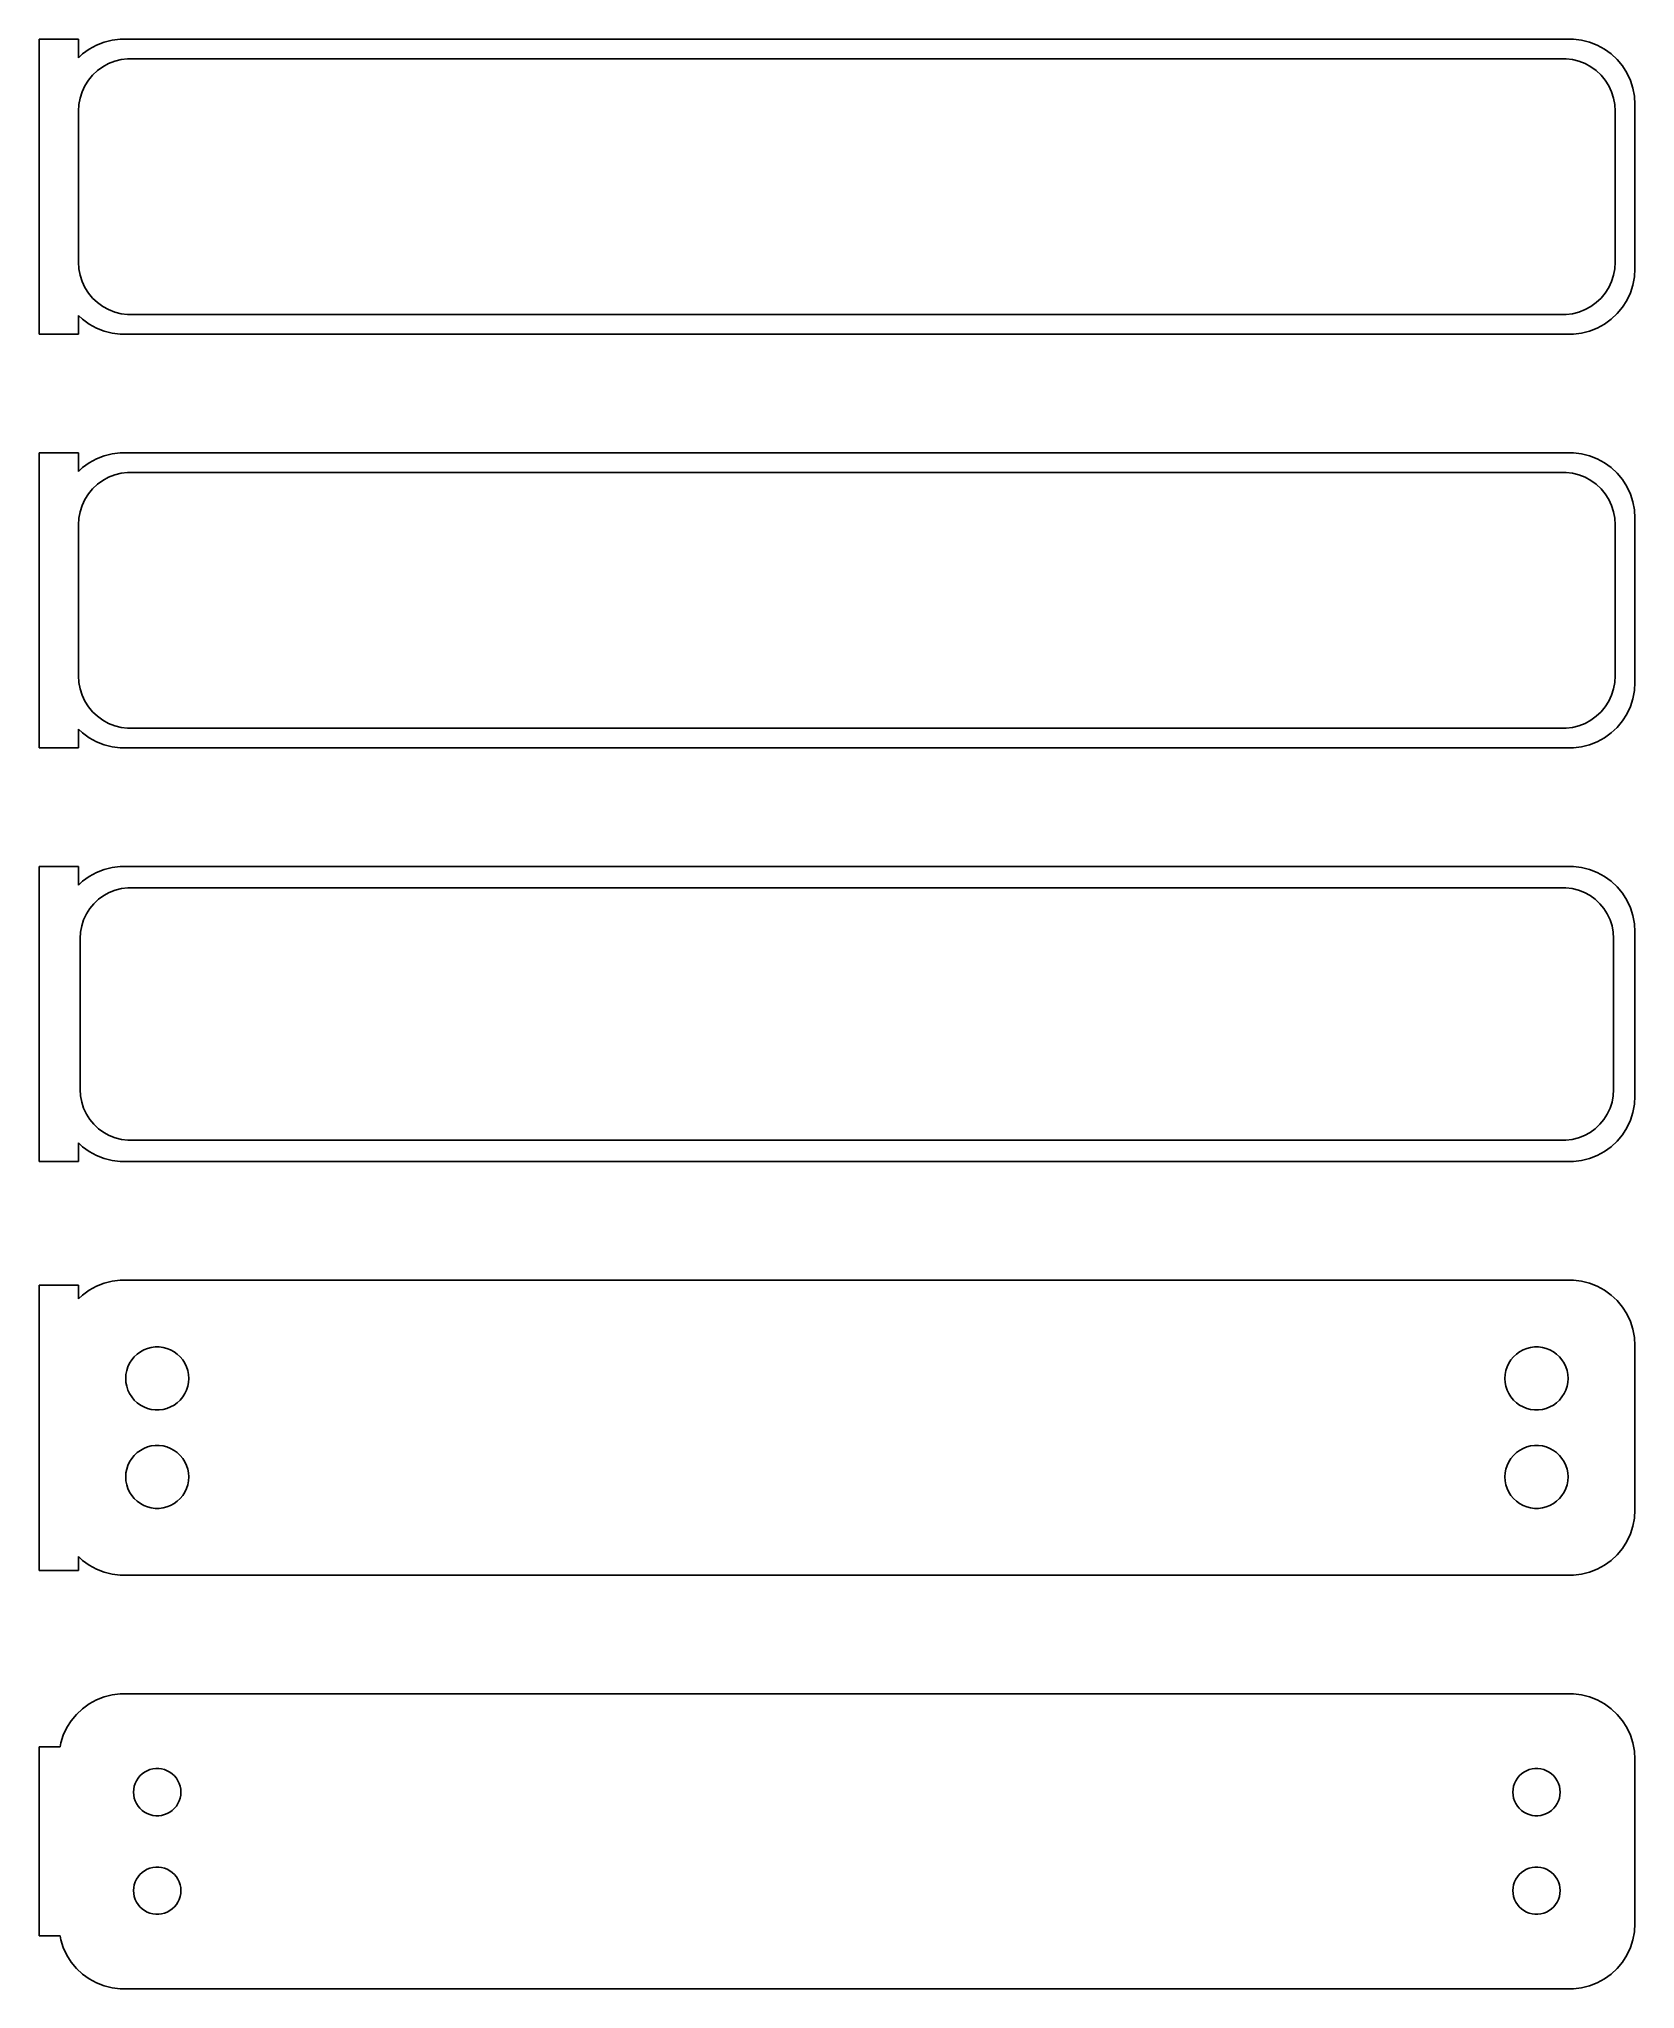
# Model space of a CAD drawing. Header units: metres. Extents: x -62 to 60, y 115 to 263.
import ezdxf

# ---------------------------------------------------------------- set-up
doc = ezdxf.new("R2010")
doc.units = ezdxf.units.M

msp = doc.modelspace()

# ---------------------------------------------------------------- linework, layer by layer
for p, q in [((-58.5, 263.24), (-61.5, 263.24)), ((-61.5, 263.24), (-61.5, 240.76)), ((-58.5, 261.809), (-58.5, 263.24)), ((-56.5451, 263.005), (-57.1289, 262.774)), ((-55.9369, 263.161), (-56.5451, 263.005)), ((-55.3139, 263.24), (-55.9369, 263.161)), ((55.3139, 263.24), (-55.3139, 263.24)), ((55.9369, 263.161), (55.3139, 263.24)), ((56.5451, 263.005), (55.9369, 263.161)), ((57.1289, 262.774), (56.5451, 263.005)), ((-58.1871, 262.103), (-58.5, 261.809)), ((-57.6791, 262.472), (-58.1871, 262.103)), ((-57.1289, 262.774), (-57.6791, 262.472)), ((-56.6433, 261.127), (-56.2031, 261.369)), ((-56.2031, 261.369), (-55.7361, 261.554)), ((-55.7361, 261.554), (-55.2495, 261.679)), ((-55.2495, 261.679), (-54.7512, 261.742)), ((-54.7512, 261.742), (54.7512, 261.742)), ((54.7512, 261.742), (55.2495, 261.679)), ((55.2495, 261.679), (55.7361, 261.554)), ((55.7361, 261.554), (56.2031, 261.369)), ((56.2031, 261.369), (56.6433, 261.127)), ((57.6791, 262.472), (57.1289, 262.774)), ((58.1871, 262.103), (57.6791, 262.472)), ((58.6448, 261.673), (58.1871, 262.103)), ((59.0451, 261.189), (58.6448, 261.673)), ((-58.0052, 259.677), (-57.7361, 260.101)), ((-57.7361, 260.101), (-57.4159, 260.488)), ((-57.4159, 260.488), (-57.0497, 260.832)), ((-57.0497, 260.832), (-56.6433, 261.127)), ((56.6433, 261.127), (57.0497, 260.832)), ((57.0497, 260.832), (57.4159, 260.488)), ((57.4159, 260.488), (57.7361, 260.101)), ((57.7361, 260.101), (58.0052, 259.677)), ((59.3815, 260.659), (59.0451, 261.189)), ((59.6489, 260.091), (59.3815, 260.659)), ((59.8429, 259.493), (59.6489, 260.091)), ((-58.4685, 258.251), (-58.3743, 258.745)), ((-58.3743, 258.745), (-58.2191, 259.222)), ((-58.2191, 259.222), (-58.0052, 259.677)), ((58.0052, 259.677), (58.2191, 259.222)), ((58.2191, 259.222), (58.3743, 258.745)), ((58.3743, 258.745), (58.4685, 258.251)), ((59.9606, 258.877), (59.8429, 259.493)), ((60, 258.25), (59.9606, 258.877)), ((-58.5, 257.75), (-58.4685, 258.251)), ((-58.5, 246.25), (-58.5, 257.75)), ((58.4685, 258.251), (58.5, 257.75)), ((58.5, 257.75), (58.5, 246.25)), ((60, 245.75), (60, 258.25)), ((-58.4685, 245.749), (-58.5, 246.25)), ((-58.3743, 245.255), (-58.4685, 245.749)), ((-58.2191, 244.778), (-58.3743, 245.255)), ((58.3743, 245.255), (58.2191, 244.778)), ((58.4685, 245.749), (58.3743, 245.255)), ((58.5, 246.25), (58.4685, 245.749)), ((59.8429, 244.507), (59.9606, 245.123)), ((59.9606, 245.123), (60, 245.75)), ((-58.0052, 244.323), (-58.2191, 244.778)), ((-57.7361, 243.899), (-58.0052, 244.323)), ((-57.4159, 243.512), (-57.7361, 243.899)), ((-57.0497, 243.168), (-57.4159, 243.512)), ((57.4159, 243.512), (57.0497, 243.168)), ((57.7361, 243.899), (57.4159, 243.512)), ((58.0052, 244.323), (57.7361, 243.899)), ((58.2191, 244.778), (58.0052, 244.323)), ((59.3815, 243.341), (59.6489, 243.909)), ((59.6489, 243.909), (59.8429, 244.507)), ((-58.5, 242.191), (-58.1871, 241.897)), ((-58.5, 240.76), (-58.5, 242.191)), ((-56.6433, 242.873), (-57.0497, 243.168)), ((-56.2031, 242.631), (-56.6433, 242.873)), ((-55.7361, 242.446), (-56.2031, 242.631)), ((-55.2495, 242.321), (-55.7361, 242.446)), ((-54.7512, 242.258), (-55.2495, 242.321)), ((54.7512, 242.258), (-54.7512, 242.258)), ((55.2495, 242.321), (54.7512, 242.258)), ((55.7361, 242.446), (55.2495, 242.321)), ((56.2031, 242.631), (55.7361, 242.446)), ((56.6433, 242.873), (56.2031, 242.631)), ((57.0497, 243.168), (56.6433, 242.873)), ((58.1871, 241.897), (58.6448, 242.327)), ((58.6448, 242.327), (59.0451, 242.811)), ((59.0451, 242.811), (59.3815, 243.341)), ((-61.5, 240.76), (-58.5, 240.76)), ((-58.1871, 241.897), (-57.6791, 241.528)), ((-57.6791, 241.528), (-57.1289, 241.226)), ((-57.1289, 241.226), (-56.5451, 240.995)), ((-56.5451, 240.995), (-55.9369, 240.839)), ((-55.9369, 240.839), (-55.3139, 240.76)), ((-55.3139, 240.76), (55.3139, 240.76)), ((55.3139, 240.76), (55.9369, 240.839)), ((55.9369, 240.839), (56.5451, 240.995)), ((56.5451, 240.995), (57.1289, 241.226)), ((57.1289, 241.226), (57.6791, 241.528)), ((57.6791, 241.528), (58.1871, 241.897)), ((-58.5, 231.74), (-61.5, 231.74)), ((-61.5, 231.74), (-61.5, 209.26)), ((-58.5, 230.309), (-58.5, 231.74)), ((-55.9369, 231.661), (-56.5451, 231.505)), ((-55.3139, 231.74), (-55.9369, 231.661)), ((55.3139, 231.74), (-55.3139, 231.74)), ((55.9369, 231.661), (55.3139, 231.74)), ((56.5451, 231.505), (55.9369, 231.661)), ((-58.1871, 230.603), (-58.5, 230.309)), ((-57.6791, 230.972), (-58.1871, 230.603)), ((-57.1289, 231.274), (-57.6791, 230.972)), ((-56.5451, 231.505), (-57.1289, 231.274)), ((-55.7361, 230.054), (-55.2495, 230.179)), ((-55.2495, 230.179), (-54.7512, 230.242)), ((-54.7512, 230.242), (54.7512, 230.242)), ((54.7512, 230.242), (55.2495, 230.179)), ((55.2495, 230.179), (55.7361, 230.054)), ((57.1289, 231.274), (56.5451, 231.505)), ((57.6791, 230.972), (57.1289, 231.274)), ((58.1871, 230.603), (57.6791, 230.972)), ((58.6448, 230.173), (58.1871, 230.603)), ((59.0451, 229.689), (58.6448, 230.173)), ((-57.7361, 228.601), (-57.4159, 228.988)), ((-57.4159, 228.988), (-57.0497, 229.332)), ((-57.0497, 229.332), (-56.6433, 229.627)), ((-56.6433, 229.627), (-56.2031, 229.869)), ((-56.2031, 229.869), (-55.7361, 230.054)), ((55.7361, 230.054), (56.2031, 229.869)), ((56.2031, 229.869), (56.6433, 229.627)), ((56.6433, 229.627), (57.0497, 229.332)), ((57.0497, 229.332), (57.4159, 228.988)), ((57.4159, 228.988), (57.7361, 228.601)), ((59.3815, 229.159), (59.0451, 229.689)), ((59.6489, 228.591), (59.3815, 229.159)), ((-58.4685, 226.751), (-58.3743, 227.245)), ((-58.3743, 227.245), (-58.2191, 227.722)), ((-58.2191, 227.722), (-58.0052, 228.177)), ((-58.0052, 228.177), (-57.7361, 228.601)), ((57.7361, 228.601), (58.0052, 228.177)), ((58.0052, 228.177), (58.2191, 227.722)), ((58.2191, 227.722), (58.3743, 227.245)), ((58.3743, 227.245), (58.4685, 226.751)), ((59.8429, 227.993), (59.6489, 228.591)), ((59.9606, 227.377), (59.8429, 227.993)), ((60, 226.75), (59.9606, 227.377)), ((-58.5, 226.25), (-58.4685, 226.751)), ((-58.5, 214.75), (-58.5, 226.25)), ((58.4685, 226.751), (58.5, 226.25)), ((58.5, 226.25), (58.5, 214.75)), ((60, 214.25), (60, 226.75)), ((-58.4685, 214.249), (-58.5, 214.75)), ((-58.3743, 213.755), (-58.4685, 214.249)), ((58.4685, 214.249), (58.3743, 213.755)), ((58.5, 214.75), (58.4685, 214.249)), ((59.9606, 213.623), (60, 214.25)), ((-58.2191, 213.278), (-58.3743, 213.755)), ((-58.0052, 212.823), (-58.2191, 213.278)), ((-57.7361, 212.399), (-58.0052, 212.823)), ((-57.4159, 212.012), (-57.7361, 212.399)), ((57.7361, 212.399), (57.4159, 212.012)), ((58.0052, 212.823), (57.7361, 212.399)), ((58.2191, 213.278), (58.0052, 212.823)), ((58.3743, 213.755), (58.2191, 213.278)), ((59.3815, 211.841), (59.6489, 212.409)), ((59.6489, 212.409), (59.8429, 213.007)), ((59.8429, 213.007), (59.9606, 213.623)), ((-57.0497, 211.668), (-57.4159, 212.012)), ((-56.6433, 211.373), (-57.0497, 211.668)), ((-56.2031, 211.131), (-56.6433, 211.373)), ((-55.7361, 210.946), (-56.2031, 211.131)), ((-55.2495, 210.821), (-55.7361, 210.946)), ((55.7361, 210.946), (55.2495, 210.821)), ((56.2031, 211.131), (55.7361, 210.946)), ((56.6433, 211.373), (56.2031, 211.131)), ((57.0497, 211.668), (56.6433, 211.373)), ((57.4159, 212.012), (57.0497, 211.668)), ((58.6448, 210.827), (59.0451, 211.311)), ((59.0451, 211.311), (59.3815, 211.841)), ((-58.5, 210.691), (-58.1871, 210.397)), ((-58.5, 209.26), (-58.5, 210.691)), ((-58.1871, 210.397), (-57.6791, 210.028)), ((-57.6791, 210.028), (-57.1289, 209.726)), ((-57.1289, 209.726), (-56.5451, 209.495)), ((-56.5451, 209.495), (-55.9369, 209.339)), ((-54.7512, 210.758), (-55.2495, 210.821)), ((54.7512, 210.758), (-54.7512, 210.758)), ((55.2495, 210.821), (54.7512, 210.758)), ((55.9369, 209.339), (56.5451, 209.495)), ((56.5451, 209.495), (57.1289, 209.726)), ((57.1289, 209.726), (57.6791, 210.028)), ((57.6791, 210.028), (58.1871, 210.397)), ((58.1871, 210.397), (58.6448, 210.827)), ((-61.5, 209.26), (-58.5, 209.26)), ((-55.9369, 209.339), (-55.3139, 209.26)), ((-55.3139, 209.26), (55.3139, 209.26)), ((55.3139, 209.26), (55.9369, 209.339)), ((-58.5, 200.24), (-61.5, 200.24)), ((-61.5, 200.24), (-61.5, 177.76)), ((-58.5, 198.809), (-58.5, 200.24)), ((-58.1871, 199.103), (-58.5, 198.809)), ((-57.6791, 199.472), (-58.1871, 199.103)), ((-57.1289, 199.774), (-57.6791, 199.472)), ((-56.5451, 200.005), (-57.1289, 199.774)), ((-55.9369, 200.161), (-56.5451, 200.005)), ((-55.3139, 200.24), (-55.9369, 200.161)), ((55.3139, 200.24), (-55.3139, 200.24)), ((55.9369, 200.161), (55.3139, 200.24)), ((56.5451, 200.005), (55.9369, 200.161)), ((57.1289, 199.774), (56.5451, 200.005)), ((57.6791, 199.472), (57.1289, 199.774)), ((58.1871, 199.103), (57.6791, 199.472)), ((58.6448, 198.673), (58.1871, 199.103)), ((-57.323, 197.401), (-56.9685, 197.734)), ((-56.9685, 197.734), (-56.5751, 198.02)), ((-56.5751, 198.02), (-56.1489, 198.254)), ((-56.1489, 198.254), (-55.6967, 198.433)), ((-55.6967, 198.433), (-55.2256, 198.554)), ((-55.2256, 198.554), (-54.7432, 198.615)), ((-54.7432, 198.615), (54.7432, 198.615)), ((54.7432, 198.615), (55.2256, 198.554)), ((55.2256, 198.554), (55.6967, 198.433)), ((55.6967, 198.433), (56.1489, 198.254)), ((56.1489, 198.254), (56.5751, 198.02)), ((56.5751, 198.02), (56.9685, 197.734)), ((56.9685, 197.734), (57.323, 197.401)), ((59.0451, 198.189), (58.6448, 198.673)), ((59.3815, 197.659), (59.0451, 198.189)), ((59.6489, 197.091), (59.3815, 197.659)), ((-58.251, 195.713), (-58.1007, 196.176)), ((-58.1007, 196.176), (-57.8936, 196.616)), ((-57.8936, 196.616), (-57.633, 197.026)), ((-57.633, 197.026), (-57.323, 197.401)), ((57.323, 197.401), (57.633, 197.026)), ((57.633, 197.026), (57.8936, 196.616)), ((57.8936, 196.616), (58.1007, 196.176)), ((58.1007, 196.176), (58.251, 195.713)), ((59.8429, 196.493), (59.6489, 197.091)), ((59.9606, 195.877), (59.8429, 196.493)), ((-58.3726, 194.75), (-58.3421, 195.235)), ((-58.3726, 183.25), (-58.3726, 194.75)), ((-58.3421, 195.235), (-58.251, 195.713)), ((58.251, 195.713), (58.3421, 195.235)), ((58.3421, 195.235), (58.3726, 194.75)), ((58.3726, 194.75), (58.3726, 183.25)), ((60, 195.25), (59.9606, 195.877)), ((60, 182.75), (60, 195.25)), ((-58.3421, 182.765), (-58.3726, 183.25)), ((-58.251, 182.287), (-58.3421, 182.765)), ((58.3421, 182.765), (58.251, 182.287)), ((58.3726, 183.25), (58.3421, 182.765)), ((59.9606, 182.123), (60, 182.75)), ((-58.1007, 181.824), (-58.251, 182.287)), ((-57.8936, 181.384), (-58.1007, 181.824)), ((-57.633, 180.974), (-57.8936, 181.384)), ((57.8936, 181.384), (57.633, 180.974)), ((58.1007, 181.824), (57.8936, 181.384)), ((58.251, 182.287), (58.1007, 181.824)), ((59.6489, 180.909), (59.8429, 181.507)), ((59.8429, 181.507), (59.9606, 182.123)), ((-57.323, 180.599), (-57.633, 180.974)), ((-56.9685, 180.266), (-57.323, 180.599)), ((-56.5751, 179.98), (-56.9685, 180.266)), ((-56.1489, 179.746), (-56.5751, 179.98)), ((-55.6967, 179.567), (-56.1489, 179.746)), ((56.1489, 179.746), (55.6967, 179.567)), ((56.5751, 179.98), (56.1489, 179.746)), ((56.9685, 180.266), (56.5751, 179.98)), ((57.323, 180.599), (56.9685, 180.266)), ((57.633, 180.974), (57.323, 180.599)), ((58.6448, 179.327), (59.0451, 179.811)), ((59.0451, 179.811), (59.3815, 180.341)), ((59.3815, 180.341), (59.6489, 180.909)), ((-58.5, 179.191), (-58.1871, 178.897)), ((-58.5, 177.76), (-58.5, 179.191)), ((-58.1871, 178.897), (-57.6791, 178.528)), ((-57.6791, 178.528), (-57.1289, 178.226)), ((-57.1289, 178.226), (-56.5451, 177.995)), ((-55.2256, 179.446), (-55.6967, 179.567)), ((-54.7432, 179.385), (-55.2256, 179.446)), ((54.7432, 179.385), (-54.7432, 179.385)), ((55.2256, 179.446), (54.7432, 179.385)), ((55.6967, 179.567), (55.2256, 179.446)), ((56.5451, 177.995), (57.1289, 178.226)), ((57.1289, 178.226), (57.6791, 178.528)), ((57.6791, 178.528), (58.1871, 178.897)), ((58.1871, 178.897), (58.6448, 179.327)), ((-61.5, 177.76), (-58.5, 177.76)), ((-56.5451, 177.995), (-55.9369, 177.839)), ((-55.9369, 177.839), (-55.3139, 177.76)), ((-55.3139, 177.76), (55.3139, 177.76)), ((55.3139, 177.76), (55.9369, 177.839)), ((55.9369, 177.839), (56.5451, 177.995)), ((-58.5, 168.365), (-61.5, 168.365)), ((-61.5, 168.365), (-61.5, 146.635)), ((-58.5, 167.309), (-58.5, 168.365)), ((-57.6791, 167.972), (-58.1871, 167.603)), ((-57.1289, 168.274), (-57.6791, 167.972)), ((-56.5451, 168.505), (-57.1289, 168.274)), ((-55.9369, 168.661), (-56.5451, 168.505)), ((-55.3139, 168.74), (-55.9369, 168.661)), ((55.3139, 168.74), (-55.3139, 168.74)), ((55.9369, 168.661), (55.3139, 168.74)), ((56.5451, 168.505), (55.9369, 168.661)), ((57.1289, 168.274), (56.5451, 168.505)), ((57.6791, 167.972), (57.1289, 168.274)), ((58.1871, 167.603), (57.6791, 167.972)), ((-58.1871, 167.603), (-58.5, 167.309)), ((58.6448, 167.173), (58.1871, 167.603)), ((59.0451, 166.689), (58.6448, 167.173)), ((59.3815, 166.159), (59.0451, 166.689)), ((59.6489, 165.591), (59.3815, 166.159)), ((59.8429, 164.993), (59.6489, 165.591)), ((59.9606, 164.377), (59.8429, 164.993)), ((-53.786, 163.276), (-53.5219, 163.422)), ((-53.5219, 163.422), (-53.2416, 163.533)), ((-53.2416, 163.533), (-52.9497, 163.607)), ((-52.9497, 163.607), (-52.6507, 163.645)), ((-52.6507, 163.645), (-52.3493, 163.645)), ((-52.3493, 163.645), (-52.0503, 163.607)), ((-52.0503, 163.607), (-51.7584, 163.533)), ((-51.7584, 163.533), (-51.4781, 163.422)), ((-51.4781, 163.422), (-51.214, 163.276)), ((51.214, 163.276), (51.4781, 163.422)), ((51.4781, 163.422), (51.7584, 163.533)), ((51.7584, 163.533), (52.0503, 163.607)), ((52.0503, 163.607), (52.3493, 163.645)), ((52.3493, 163.645), (52.6507, 163.645)), ((52.6507, 163.645), (52.9497, 163.607)), ((52.9497, 163.607), (53.2416, 163.533)), ((53.2416, 163.533), (53.5219, 163.422)), ((53.5219, 163.422), (53.786, 163.276)), ((60, 163.75), (59.9606, 164.377)), ((60, 151.25), (60, 163.75)), ((-54.8811, 161.551), (-54.8246, 161.847)), ((-54.8246, 161.847), (-54.7315, 162.133)), ((-54.7315, 162.133), (-54.6031, 162.406)), ((-54.6031, 162.406), (-54.4416, 162.661)), ((-54.4416, 162.661), (-54.2495, 162.893)), ((-54.2495, 162.893), (-54.0298, 163.099)), ((-54.0298, 163.099), (-53.786, 163.276)), ((-51.214, 163.276), (-50.9702, 163.099)), ((-50.9702, 163.099), (-50.7505, 162.893)), ((-50.7505, 162.893), (-50.5583, 162.661)), ((-50.5583, 162.661), (-50.3969, 162.406)), ((-50.3969, 162.406), (-50.2685, 162.133)), ((-50.2685, 162.133), (-50.1754, 161.847)), ((-50.1754, 161.847), (-50.1189, 161.551)), ((50.1189, 161.551), (50.1754, 161.847)), ((50.1754, 161.847), (50.2685, 162.133)), ((50.2685, 162.133), (50.3969, 162.406)), ((50.3969, 162.406), (50.5583, 162.661)), ((50.5583, 162.661), (50.7505, 162.893)), ((50.7505, 162.893), (50.9702, 163.099)), ((50.9702, 163.099), (51.214, 163.276)), ((53.786, 163.276), (54.0298, 163.099)), ((54.0298, 163.099), (54.2495, 162.893)), ((54.2495, 162.893), (54.4416, 162.661)), ((54.4416, 162.661), (54.6031, 162.406)), ((54.6031, 162.406), (54.7315, 162.133)), ((54.7315, 162.133), (54.8246, 161.847)), ((54.8246, 161.847), (54.8811, 161.551)), ((-54.9, 161.25), (-54.8811, 161.551)), ((-54.8811, 160.949), (-54.9, 161.25)), ((-54.8246, 160.653), (-54.8811, 160.949)), ((-54.7315, 160.367), (-54.8246, 160.653)), ((-54.6031, 160.094), (-54.7315, 160.367)), ((-50.2685, 160.367), (-50.3969, 160.094)), ((-50.1754, 160.653), (-50.2685, 160.367)), ((-50.1189, 160.949), (-50.1754, 160.653)), ((-50.1189, 161.551), (-50.1, 161.25)), ((-50.1, 161.25), (-50.1189, 160.949)), ((50.1, 161.25), (50.1189, 161.551)), ((50.1189, 160.949), (50.1, 161.25)), ((50.1754, 160.653), (50.1189, 160.949)), ((50.2685, 160.367), (50.1754, 160.653)), ((50.3969, 160.094), (50.2685, 160.367)), ((54.7315, 160.367), (54.6031, 160.094)), ((54.8246, 160.653), (54.7315, 160.367)), ((54.8811, 160.949), (54.8246, 160.653)), ((54.8811, 161.551), (54.9, 161.25)), ((54.9, 161.25), (54.8811, 160.949)), ((-54.4416, 159.839), (-54.6031, 160.094)), ((-54.2495, 159.607), (-54.4416, 159.839)), ((-54.0298, 159.401), (-54.2495, 159.607)), ((-53.786, 159.224), (-54.0298, 159.401)), ((-53.5219, 159.078), (-53.786, 159.224)), ((-53.2416, 158.967), (-53.5219, 159.078)), ((-52.9497, 158.893), (-53.2416, 158.967)), ((-52.6507, 158.855), (-52.9497, 158.893)), ((-52.0503, 158.893), (-52.3493, 158.855)), ((-51.7584, 158.967), (-52.0503, 158.893)), ((-51.4781, 159.078), (-51.7584, 158.967)), ((-51.214, 159.224), (-51.4781, 159.078)), ((-50.9702, 159.401), (-51.214, 159.224)), ((-50.7505, 159.607), (-50.9702, 159.401)), ((-50.5583, 159.839), (-50.7505, 159.607)), ((-50.3969, 160.094), (-50.5583, 159.839)), ((50.5583, 159.839), (50.3969, 160.094)), ((50.7505, 159.607), (50.5583, 159.839)), ((50.9702, 159.401), (50.7505, 159.607)), ((51.214, 159.224), (50.9702, 159.401)), ((51.4781, 159.078), (51.214, 159.224)), ((51.7584, 158.967), (51.4781, 159.078)), ((52.0503, 158.893), (51.7584, 158.967)), ((52.3493, 158.855), (52.0503, 158.893)), ((52.9497, 158.893), (52.6507, 158.855)), ((53.2416, 158.967), (52.9497, 158.893)), ((53.5219, 159.078), (53.2416, 158.967)), ((53.786, 159.224), (53.5219, 159.078)), ((54.0298, 159.401), (53.786, 159.224)), ((54.2495, 159.607), (54.0298, 159.401)), ((54.4416, 159.839), (54.2495, 159.607)), ((54.6031, 160.094), (54.4416, 159.839)), ((-52.3493, 158.855), (-52.6507, 158.855)), ((52.6507, 158.855), (52.3493, 158.855)), ((-53.786, 155.776), (-53.5219, 155.922)), ((-53.5219, 155.922), (-53.2416, 156.033)), ((-53.2416, 156.033), (-52.9497, 156.107)), ((-52.9497, 156.107), (-52.6507, 156.145)), ((-52.6507, 156.145), (-52.3493, 156.145)), ((-52.3493, 156.145), (-52.0503, 156.107)), ((-52.0503, 156.107), (-51.7584, 156.033)), ((-51.7584, 156.033), (-51.4781, 155.922)), ((-51.4781, 155.922), (-51.214, 155.776)), ((51.214, 155.776), (51.4781, 155.922)), ((51.4781, 155.922), (51.7584, 156.033)), ((51.7584, 156.033), (52.0503, 156.107)), ((52.0503, 156.107), (52.3493, 156.145)), ((52.3493, 156.145), (52.6507, 156.145)), ((52.6507, 156.145), (52.9497, 156.107)), ((52.9497, 156.107), (53.2416, 156.033)), ((53.2416, 156.033), (53.5219, 155.922)), ((53.5219, 155.922), (53.786, 155.776)), ((-54.8246, 154.347), (-54.7315, 154.633)), ((-54.7315, 154.633), (-54.6031, 154.906)), ((-54.6031, 154.906), (-54.4416, 155.161)), ((-54.4416, 155.161), (-54.2495, 155.393)), ((-54.2495, 155.393), (-54.0298, 155.599)), ((-54.0298, 155.599), (-53.786, 155.776)), ((-51.214, 155.776), (-50.9702, 155.599)), ((-50.9702, 155.599), (-50.7505, 155.393)), ((-50.7505, 155.393), (-50.5583, 155.161)), ((-50.5583, 155.161), (-50.3969, 154.906)), ((-50.3969, 154.906), (-50.2685, 154.633)), ((-50.2685, 154.633), (-50.1754, 154.347)), ((50.1754, 154.347), (50.2685, 154.633)), ((50.2685, 154.633), (50.3969, 154.906)), ((50.3969, 154.906), (50.5583, 155.161)), ((50.5583, 155.161), (50.7505, 155.393)), ((50.7505, 155.393), (50.9702, 155.599)), ((50.9702, 155.599), (51.214, 155.776)), ((53.786, 155.776), (54.0298, 155.599)), ((54.0298, 155.599), (54.2495, 155.393)), ((54.2495, 155.393), (54.4416, 155.161)), ((54.4416, 155.161), (54.6031, 154.906)), ((54.6031, 154.906), (54.7315, 154.633)), ((54.7315, 154.633), (54.8246, 154.347)), ((-54.9, 153.75), (-54.8811, 154.051)), ((-54.8811, 153.449), (-54.9, 153.75)), ((-54.8811, 154.051), (-54.8246, 154.347)), ((-54.8246, 153.153), (-54.8811, 153.449)), ((-54.7315, 152.867), (-54.8246, 153.153)), ((-50.1754, 153.153), (-50.2685, 152.867)), ((-50.1754, 154.347), (-50.1189, 154.051)), ((-50.1189, 153.449), (-50.1754, 153.153)), ((-50.1189, 154.051), (-50.1, 153.75)), ((-50.1, 153.75), (-50.1189, 153.449)), ((50.1, 153.75), (50.1189, 154.051)), ((50.1189, 153.449), (50.1, 153.75)), ((50.1189, 154.051), (50.1754, 154.347)), ((50.1754, 153.153), (50.1189, 153.449)), ((50.2685, 152.867), (50.1754, 153.153)), ((54.8246, 153.153), (54.7315, 152.867)), ((54.8246, 154.347), (54.8811, 154.051)), ((54.8811, 153.449), (54.8246, 153.153)), ((54.8811, 154.051), (54.9, 153.75)), ((54.9, 153.75), (54.8811, 153.449)), ((-54.6031, 152.594), (-54.7315, 152.867)), ((-54.4416, 152.339), (-54.6031, 152.594)), ((-54.2495, 152.107), (-54.4416, 152.339)), ((-54.0298, 151.901), (-54.2495, 152.107)), ((-53.786, 151.724), (-54.0298, 151.901)), ((-53.5219, 151.578), (-53.786, 151.724)), ((-53.2416, 151.467), (-53.5219, 151.578)), ((-52.9497, 151.393), (-53.2416, 151.467)), ((-51.7584, 151.467), (-52.0503, 151.393)), ((-51.4781, 151.578), (-51.7584, 151.467)), ((-51.214, 151.724), (-51.4781, 151.578)), ((-50.9702, 151.901), (-51.214, 151.724)), ((-50.7505, 152.107), (-50.9702, 151.901)), ((-50.5583, 152.339), (-50.7505, 152.107)), ((-50.3969, 152.594), (-50.5583, 152.339)), ((-50.2685, 152.867), (-50.3969, 152.594)), ((50.3969, 152.594), (50.2685, 152.867)), ((50.5583, 152.339), (50.3969, 152.594)), ((50.7505, 152.107), (50.5583, 152.339)), ((50.9702, 151.901), (50.7505, 152.107)), ((51.214, 151.724), (50.9702, 151.901)), ((51.4781, 151.578), (51.214, 151.724)), ((51.7584, 151.467), (51.4781, 151.578)), ((52.0503, 151.393), (51.7584, 151.467)), ((53.2416, 151.467), (52.9497, 151.393)), ((53.5219, 151.578), (53.2416, 151.467)), ((53.786, 151.724), (53.5219, 151.578)), ((54.0298, 151.901), (53.786, 151.724)), ((54.2495, 152.107), (54.0298, 151.901)), ((54.4416, 152.339), (54.2495, 152.107)), ((54.6031, 152.594), (54.4416, 152.339)), ((54.7315, 152.867), (54.6031, 152.594)), ((-52.6507, 151.355), (-52.9497, 151.393)), ((-52.3493, 151.355), (-52.6507, 151.355)), ((-52.0503, 151.393), (-52.3493, 151.355)), ((52.3493, 151.355), (52.0503, 151.393)), ((52.6507, 151.355), (52.3493, 151.355)), ((52.9497, 151.393), (52.6507, 151.355)), ((59.6489, 149.409), (59.8429, 150.007)), ((59.8429, 150.007), (59.9606, 150.623)), ((59.9606, 150.623), (60, 151.25)), ((59.0451, 148.311), (59.3815, 148.841)), ((59.3815, 148.841), (59.6489, 149.409)), ((-58.5, 146.635), (-58.5, 147.691)), ((-58.5, 147.691), (-58.1871, 147.397)), ((-58.1871, 147.397), (-57.6791, 147.028)), ((-57.6791, 147.028), (-57.1289, 146.726)), ((57.1289, 146.726), (57.6791, 147.028)), ((57.6791, 147.028), (58.1871, 147.397)), ((58.1871, 147.397), (58.6448, 147.827)), ((58.6448, 147.827), (59.0451, 148.311)), ((-61.5, 146.635), (-58.5, 146.635)), ((-57.1289, 146.726), (-56.5451, 146.495)), ((-56.5451, 146.495), (-55.9369, 146.339)), ((-55.9369, 146.339), (-55.3139, 146.26)), ((-55.3139, 146.26), (55.3139, 146.26)), ((55.3139, 146.26), (55.9369, 146.339)), ((55.9369, 146.339), (56.5451, 146.495)), ((56.5451, 146.495), (57.1289, 146.726)), ((-57.1289, 136.774), (-57.6791, 136.472)), ((-56.5451, 137.005), (-57.1289, 136.774)), ((-55.9369, 137.161), (-56.5451, 137.005)), ((-55.3139, 137.24), (-55.9369, 137.161)), ((55.3139, 137.24), (-55.3139, 137.24)), ((55.9369, 137.161), (55.3139, 137.24)), ((56.5451, 137.005), (55.9369, 137.161)), ((57.1289, 136.774), (56.5451, 137.005)), ((57.6791, 136.472), (57.1289, 136.774)), ((-59.0451, 135.189), (-59.3815, 134.659)), ((-58.6448, 135.673), (-59.0451, 135.189)), ((-58.1871, 136.103), (-58.6448, 135.673)), ((-57.6791, 136.472), (-58.1871, 136.103)), ((58.1871, 136.103), (57.6791, 136.472)), ((58.6448, 135.673), (58.1871, 136.103)), ((59.0451, 135.189), (58.6448, 135.673)), ((59.3815, 134.659), (59.0451, 135.189)), ((-59.6489, 134.091), (-59.8429, 133.493)), ((-59.3815, 134.659), (-59.6489, 134.091)), ((59.6489, 134.091), (59.3815, 134.659)), ((59.8429, 133.493), (59.6489, 134.091)), ((-59.9, 133.194), (-61.5, 133.194)), ((-61.5, 133.194), (-61.5, 118.806)), ((-59.8429, 133.493), (-59.9, 133.194)), ((59.9606, 132.877), (59.8429, 133.493)), ((60, 132.25), (59.9606, 132.877)), ((60, 119.75), (60, 132.25)), ((-54.0773, 130.617), (-53.9562, 130.808)), ((-53.9562, 130.808), (-53.8121, 130.982)), ((-53.8121, 130.982), (-53.6474, 131.137)), ((-53.6474, 131.137), (-53.4645, 131.27)), ((-53.4645, 131.27), (-53.2664, 131.379)), ((-53.2664, 131.379), (-53.0562, 131.462)), ((-53.0562, 131.462), (-52.8373, 131.518)), ((-52.8373, 131.518), (-52.613, 131.546)), ((-52.613, 131.546), (-52.387, 131.546)), ((-52.387, 131.546), (-52.1627, 131.518)), ((-52.1627, 131.518), (-51.9438, 131.462)), ((-51.9438, 131.462), (-51.7336, 131.379)), ((-51.7336, 131.379), (-51.5355, 131.27)), ((-51.5355, 131.27), (-51.3526, 131.137)), ((-51.3526, 131.137), (-51.1879, 130.982)), ((-51.1879, 130.982), (-51.0438, 130.808)), ((-51.0438, 130.808), (-50.9226, 130.617)), ((50.9226, 130.617), (51.0438, 130.808)), ((51.0438, 130.808), (51.1879, 130.982)), ((51.1879, 130.982), (51.3526, 131.137)), ((51.3526, 131.137), (51.5355, 131.27)), ((51.5355, 131.27), (51.7336, 131.379)), ((51.7336, 131.379), (51.9438, 131.462)), ((51.9438, 131.462), (52.1627, 131.518)), ((52.1627, 131.518), (52.387, 131.546)), ((52.387, 131.546), (52.613, 131.546)), ((52.613, 131.546), (52.8373, 131.518)), ((52.8373, 131.518), (53.0562, 131.462)), ((53.0562, 131.462), (53.2664, 131.379)), ((53.2664, 131.379), (53.4645, 131.27)), ((53.4645, 131.27), (53.6474, 131.137)), ((53.6474, 131.137), (53.8121, 130.982)), ((53.8121, 130.982), (53.9562, 130.808)), ((53.9562, 130.808), (54.0773, 130.617)), ((-54.3, 129.75), (-54.2858, 129.976)), ((-54.2858, 129.524), (-54.3, 129.75)), ((-54.2858, 129.976), (-54.2434, 130.198)), ((-54.2434, 129.302), (-54.2858, 129.524)), ((-54.2434, 130.198), (-54.1736, 130.413)), ((-54.1736, 129.087), (-54.2434, 129.302)), ((-54.1736, 130.413), (-54.0773, 130.617)), ((-50.9226, 130.617), (-50.8264, 130.413)), ((-50.8264, 130.413), (-50.7565, 130.198)), ((-50.7565, 129.302), (-50.8264, 129.087)), ((-50.7565, 130.198), (-50.7142, 129.976)), ((-50.7142, 129.524), (-50.7565, 129.302)), ((-50.7142, 129.976), (-50.7, 129.75)), ((-50.7, 129.75), (-50.7142, 129.524)), ((50.7, 129.75), (50.7142, 129.976)), ((50.7142, 129.524), (50.7, 129.75)), ((50.7142, 129.976), (50.7565, 130.198)), ((50.7565, 129.302), (50.7142, 129.524)), ((50.7565, 130.198), (50.8264, 130.413)), ((50.8264, 129.087), (50.7565, 129.302)), ((50.8264, 130.413), (50.9226, 130.617)), ((54.0773, 130.617), (54.1736, 130.413)), ((54.1736, 130.413), (54.2434, 130.198)), ((54.2434, 129.302), (54.1736, 129.087)), ((54.2434, 130.198), (54.2858, 129.976)), ((54.2858, 129.524), (54.2434, 129.302)), ((54.2858, 129.976), (54.3, 129.75)), ((54.3, 129.75), (54.2858, 129.524)), ((-54.0773, 128.883), (-54.1736, 129.087)), ((-53.9562, 128.692), (-54.0773, 128.883)), ((-53.8121, 128.518), (-53.9562, 128.692)), ((-53.6474, 128.363), (-53.8121, 128.518)), ((-53.4645, 128.23), (-53.6474, 128.363)), ((-53.2664, 128.121), (-53.4645, 128.23)), ((-53.0562, 128.038), (-53.2664, 128.121)), ((-52.8373, 127.982), (-53.0562, 128.038)), ((-52.613, 127.954), (-52.8373, 127.982)), ((-52.387, 127.954), (-52.613, 127.954)), ((-52.1627, 127.982), (-52.387, 127.954)), ((-51.9438, 128.038), (-52.1627, 127.982)), ((-51.7336, 128.121), (-51.9438, 128.038)), ((-51.5355, 128.23), (-51.7336, 128.121)), ((-51.3526, 128.363), (-51.5355, 128.23)), ((-51.1879, 128.518), (-51.3526, 128.363)), ((-51.0438, 128.692), (-51.1879, 128.518)), ((-50.9226, 128.883), (-51.0438, 128.692)), ((-50.8264, 129.087), (-50.9226, 128.883)), ((50.9226, 128.883), (50.8264, 129.087)), ((51.0438, 128.692), (50.9226, 128.883)), ((51.1879, 128.518), (51.0438, 128.692)), ((51.3526, 128.363), (51.1879, 128.518)), ((51.5355, 128.23), (51.3526, 128.363)), ((51.7336, 128.121), (51.5355, 128.23)), ((51.9438, 128.038), (51.7336, 128.121)), ((52.1627, 127.982), (51.9438, 128.038)), ((52.387, 127.954), (52.1627, 127.982)), ((52.613, 127.954), (52.387, 127.954)), ((52.8373, 127.982), (52.613, 127.954)), ((53.0562, 128.038), (52.8373, 127.982)), ((53.2664, 128.121), (53.0562, 128.038)), ((53.4645, 128.23), (53.2664, 128.121)), ((53.6474, 128.363), (53.4645, 128.23)), ((53.8121, 128.518), (53.6474, 128.363)), ((53.9562, 128.692), (53.8121, 128.518)), ((54.0773, 128.883), (53.9562, 128.692)), ((54.1736, 129.087), (54.0773, 128.883)), ((-54.0773, 123.117), (-53.9562, 123.308)), ((-53.9562, 123.308), (-53.8121, 123.482)), ((-53.8121, 123.482), (-53.6474, 123.637)), ((-53.6474, 123.637), (-53.4645, 123.77)), ((-53.4645, 123.77), (-53.2664, 123.879)), ((-53.2664, 123.879), (-53.0562, 123.962)), ((-53.0562, 123.962), (-52.8373, 124.018)), ((-52.8373, 124.018), (-52.613, 124.046)), ((-52.613, 124.046), (-52.387, 124.046)), ((-52.387, 124.046), (-52.1627, 124.018)), ((-52.1627, 124.018), (-51.9438, 123.962)), ((-51.9438, 123.962), (-51.7336, 123.879)), ((-51.7336, 123.879), (-51.5355, 123.77)), ((-51.5355, 123.77), (-51.3526, 123.637)), ((-51.3526, 123.637), (-51.1879, 123.482)), ((-51.1879, 123.482), (-51.0438, 123.308)), ((-51.0438, 123.308), (-50.9226, 123.117)), ((50.9226, 123.117), (51.0438, 123.308)), ((51.0438, 123.308), (51.1879, 123.482)), ((51.1879, 123.482), (51.3526, 123.637)), ((51.3526, 123.637), (51.5355, 123.77)), ((51.5355, 123.77), (51.7336, 123.879)), ((51.7336, 123.879), (51.9438, 123.962)), ((51.9438, 123.962), (52.1627, 124.018)), ((52.1627, 124.018), (52.387, 124.046)), ((52.387, 124.046), (52.613, 124.046)), ((52.613, 124.046), (52.8373, 124.018)), ((52.8373, 124.018), (53.0562, 123.962)), ((53.0562, 123.962), (53.2664, 123.879)), ((53.2664, 123.879), (53.4645, 123.77)), ((53.4645, 123.77), (53.6474, 123.637)), ((53.6474, 123.637), (53.8121, 123.482)), ((53.8121, 123.482), (53.9562, 123.308)), ((53.9562, 123.308), (54.0773, 123.117)), ((-54.3, 122.25), (-54.2858, 122.476)), ((-54.2858, 122.024), (-54.3, 122.25)), ((-54.2858, 122.476), (-54.2434, 122.698)), ((-54.2434, 121.802), (-54.2858, 122.024)), ((-54.2434, 122.698), (-54.1736, 122.913)), ((-54.1736, 121.587), (-54.2434, 121.802)), ((-54.1736, 122.913), (-54.0773, 123.117)), ((-50.9226, 123.117), (-50.8264, 122.913)), ((-50.8264, 122.913), (-50.7565, 122.698)), ((-50.7565, 121.802), (-50.8264, 121.587)), ((-50.7565, 122.698), (-50.7142, 122.476)), ((-50.7142, 122.024), (-50.7565, 121.802)), ((-50.7142, 122.476), (-50.7, 122.25)), ((-50.7, 122.25), (-50.7142, 122.024)), ((50.7, 122.25), (50.7142, 122.476)), ((50.7142, 122.024), (50.7, 122.25)), ((50.7142, 122.476), (50.7565, 122.698)), ((50.7565, 121.802), (50.7142, 122.024)), ((50.7565, 122.698), (50.8264, 122.913)), ((50.8264, 121.587), (50.7565, 121.802)), ((50.8264, 122.913), (50.9226, 123.117)), ((54.0773, 123.117), (54.1736, 122.913)), ((54.1736, 122.913), (54.2434, 122.698)), ((54.2434, 121.802), (54.1736, 121.587)), ((54.2434, 122.698), (54.2858, 122.476)), ((54.2858, 122.024), (54.2434, 121.802)), ((54.2858, 122.476), (54.3, 122.25)), ((54.3, 122.25), (54.2858, 122.024)), ((-54.0773, 121.383), (-54.1736, 121.587)), ((-53.9562, 121.192), (-54.0773, 121.383)), ((-53.8121, 121.018), (-53.9562, 121.192)), ((-53.6474, 120.863), (-53.8121, 121.018)), ((-53.4645, 120.73), (-53.6474, 120.863)), ((-53.2664, 120.621), (-53.4645, 120.73)), ((-53.0562, 120.538), (-53.2664, 120.621)), ((-52.8373, 120.482), (-53.0562, 120.538)), ((-52.613, 120.454), (-52.8373, 120.482)), ((-52.387, 120.454), (-52.613, 120.454)), ((-52.1627, 120.482), (-52.387, 120.454)), ((-51.9438, 120.538), (-52.1627, 120.482)), ((-51.7336, 120.621), (-51.9438, 120.538)), ((-51.5355, 120.73), (-51.7336, 120.621)), ((-51.3526, 120.863), (-51.5355, 120.73)), ((-51.1879, 121.018), (-51.3526, 120.863)), ((-51.0438, 121.192), (-51.1879, 121.018)), ((-50.9226, 121.383), (-51.0438, 121.192)), ((-50.8264, 121.587), (-50.9226, 121.383)), ((50.9226, 121.383), (50.8264, 121.587)), ((51.0438, 121.192), (50.9226, 121.383)), ((51.1879, 121.018), (51.0438, 121.192)), ((51.3526, 120.863), (51.1879, 121.018)), ((51.5355, 120.73), (51.3526, 120.863)), ((51.7336, 120.621), (51.5355, 120.73)), ((51.9438, 120.538), (51.7336, 120.621)), ((52.1627, 120.482), (51.9438, 120.538)), ((52.387, 120.454), (52.1627, 120.482)), ((52.613, 120.454), (52.387, 120.454)), ((52.8373, 120.482), (52.613, 120.454)), ((53.0562, 120.538), (52.8373, 120.482)), ((53.2664, 120.621), (53.0562, 120.538)), ((53.4645, 120.73), (53.2664, 120.621)), ((53.6474, 120.863), (53.4645, 120.73)), ((53.8121, 121.018), (53.6474, 120.863)), ((53.9562, 121.192), (53.8121, 121.018)), ((54.0773, 121.383), (53.9562, 121.192)), ((54.1736, 121.587), (54.0773, 121.383)), ((-61.5, 118.806), (-59.9, 118.806)), ((-59.9, 118.806), (-59.8429, 118.507)), ((59.8429, 118.507), (59.9606, 119.123)), ((59.9606, 119.123), (60, 119.75)), ((-59.8429, 118.507), (-59.6489, 117.909)), ((-59.6489, 117.909), (-59.3815, 117.341)), ((-59.3815, 117.341), (-59.0451, 116.811)), ((59.0451, 116.811), (59.3815, 117.341)), ((59.3815, 117.341), (59.6489, 117.909)), ((59.6489, 117.909), (59.8429, 118.507)), ((-59.0451, 116.811), (-58.6448, 116.327)), ((-58.6448, 116.327), (-58.1871, 115.897)), ((-58.1871, 115.897), (-57.6791, 115.528)), ((57.6791, 115.528), (58.1871, 115.897)), ((58.1871, 115.897), (58.6448, 116.327)), ((58.6448, 116.327), (59.0451, 116.811)), ((-57.6791, 115.528), (-57.1289, 115.226)), ((-57.1289, 115.226), (-56.5451, 114.995)), ((-56.5451, 114.995), (-55.9369, 114.839)), ((-55.9369, 114.839), (-55.3139, 114.76)), ((-55.3139, 114.76), (55.3139, 114.76)), ((55.3139, 114.76), (55.9369, 114.839)), ((55.9369, 114.839), (56.5451, 114.995)), ((56.5451, 114.995), (57.1289, 115.226)), ((57.1289, 115.226), (57.6791, 115.528))]:
    msp.add_line(p, q)

doc.saveas('drawing.dxf')
